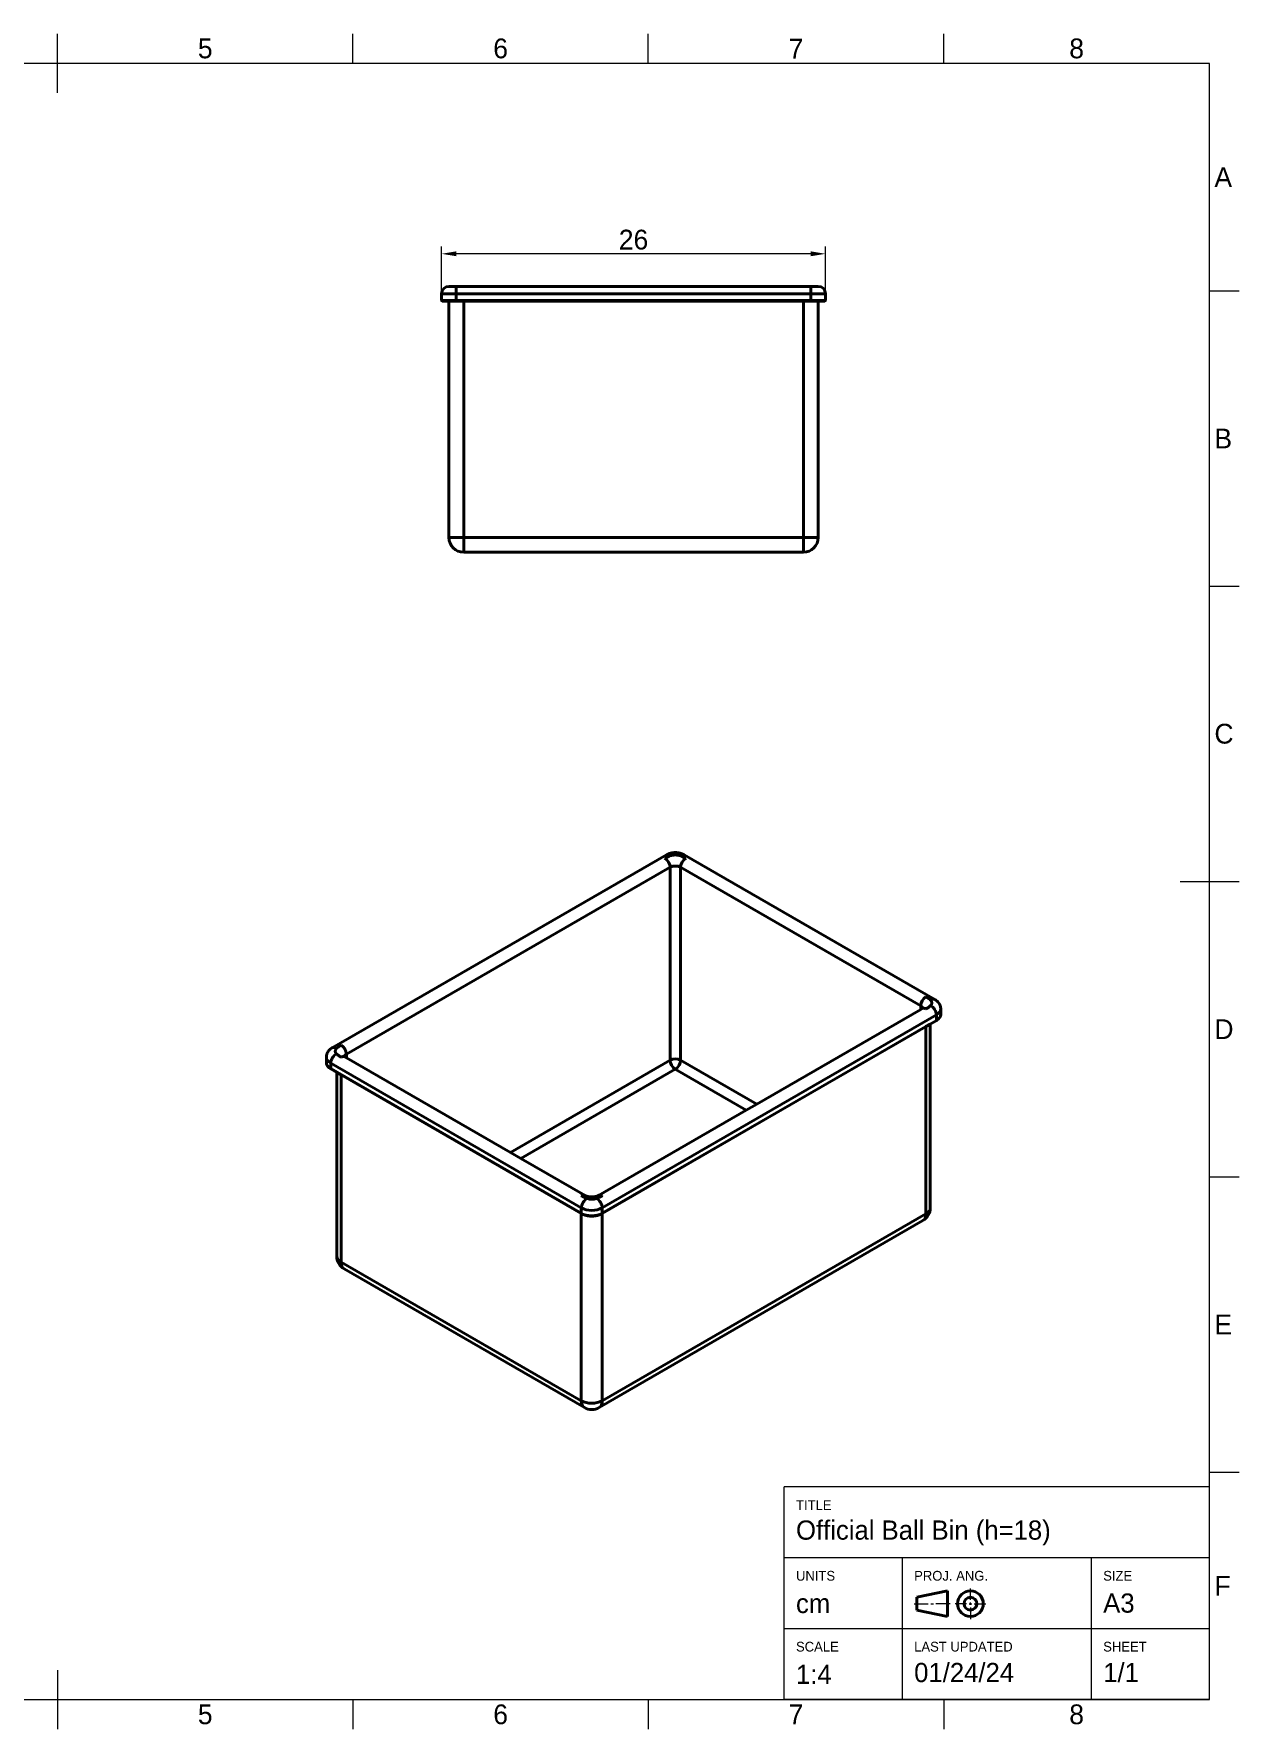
# Model space of a CAD drawing. Header units: centimetres. Extents: x 1.5 to 41.5, y 0.5 to 29.2.
# Drawn here: x 21.1 to 41.5, y 0.5 to 29.2 of the extents above; entities that cross this region are included whole.
import ezdxf

# ---------------------------------------------------------------- set-up
doc = ezdxf.new("R2010")
doc.units = ezdxf.units.CM
doc.header["$LTSCALE"] = 0.1
for name, color, linetype in [('Annotations', 7, 'Continuous'), ('Border', 7, 'Continuous'), ('Geometries', 7, 'Continuous')]:
    doc.layers.add(name, color=color, linetype=linetype)
doc.styles.add('Shapr0', font='txt', dxfattribs={"height": 0.33495})
doc.styles.add('Shapr10', font='txt', dxfattribs={"height": 0.33495})
doc.styles.add('Shapr11', font='txt', dxfattribs={"height": 0.33495})
doc.styles.add('Shapr12', font='txt', dxfattribs={"height": 0.33495})
doc.styles.add('Shapr13', font='txt', dxfattribs={"height": 0.33495})
doc.styles.add('Shapr14', font='txt', dxfattribs={"height": 0.33495})
doc.styles.add('Shapr15', font='txt', dxfattribs={"height": 0.33495})
doc.styles.add('Shapr2', font='txt', dxfattribs={"height": 0.33495})
doc.styles.add('Shapr20', font='txt', dxfattribs={"height": 0.33495})
doc.styles.add('Shapr4', font='txt', dxfattribs={"height": 0.33495})
doc.styles.add('Shapr5', font='txt', dxfattribs={"height": 0.33495})
doc.styles.add('Shapr6', font='txt', dxfattribs={"height": 0.33495})
doc.styles.add('Shapr7', font='txt', dxfattribs={"height": 0.33495})
doc.styles.add('Shapr8', font='txt', dxfattribs={"height": 0.33495})
doc.styles.add('Shapr9', font='txt', dxfattribs={"height": 0.33495})
doc.dimstyles.new('ISO-25', dxfattribs={"dimtxt": 0.25, "dimasz": 0.25, "dimexe": 0.125, "dimexo": 0.0625, "dimgap": 0.0625, "dimtad": 1, "dimtxsty": 'Standard', "dimcen": 0.25, "dimadec": 0, "dimazin": 0, "dimtfac": 1, "dimtmove": 0, "dimatfit": 3, "dimfxl": 0.1, "dimarcsym": 0})

# ---------------------------------------------------------------- blocks, each defined once
blk = doc.blocks.new('*D3')
at = {"layer": 'Annotations', "color": 0, "linetype": 'Continuous', "lineweight": 15}
for p, q in [((28, 24.863), (28, 25.602)), ((34.5, 24.863), (34.5, 25.602)), ((34.25, 25.477), (28.25, 25.477))]:
    blk.add_line(p, q, dxfattribs=at)
at = {"layer": 'Annotations', "color": 0}
for points in [[(28.25, 25.519), (28.25, 25.436), (28, 25.477)], [(34.25, 25.436), (34.25, 25.519), (34.5, 25.477)]]:
    blk.add_solid(points, dxfattribs=at)
at = {"layer": 'Defpoints', "color": 0}
for p in [(28, 25.477), (28, 24.8), (34.5, 24.8)]:
    blk.add_point(p, dxfattribs=at)
at = {"layer": 'Annotations', "color": 0, "lineweight": 15, "insert": (31.25, 25.715), "char_height": 0.335, "attachment_point": 5, "style": 'Shapr20'}
blk.add_mtext('\\A1;26', dxfattribs=at)
blk = doc.blocks.new('*U7')
at = {"layer": 'Border', "linetype": 'Continuous', "lineweight": 15}
for p, q in [((41, 4.6), (33.8, 4.6)), ((33.8, 1), (33.8, 4.6)), ((41, 1), (41, 4.6)), ((41, 3.4), (33.8, 3.4)), ((35.8, 1), (35.8, 3.4)), ((39, 1), (39, 3.4)), ((36.953, 2.688), (36.953, 2.883)), ((36, 2.623), (36.238, 2.623)), ((36.282, 2.623), (36.325, 2.623)), ((36.607, 2.623), (36.368, 2.623)), ((36.888, 2.623), (36.693, 2.623)), ((36.932, 2.623), (36.975, 2.623)), ((36.953, 2.602), (36.953, 2.645)), ((37.018, 2.623), (37.213, 2.623)), ((36.953, 2.558), (36.953, 2.363)), ((41, 2.2), (33.8, 2.2)), ((41, 1), (33.8, 1))]:
    blk.add_line(p, q, dxfattribs=at)
at = {"layer": 'Border', "linetype": 'Continuous', "lineweight": 40}
for p, q in [((36.043, 2.732), (36.563, 2.84)), ((36.043, 2.732), (36.043, 2.515)), ((36.563, 2.84), (36.563, 2.407)), ((36.043, 2.515), (36.563, 2.407))]:
    blk.add_line(p, q, dxfattribs=at)
for radius in [0.217, 0.108]:
    blk.add_circle((36.953, 2.623), radius, dxfattribs=at)

msp = doc.modelspace()

# ---------------------------------------------------------------- linework, layer by layer
at = {"layer": 'Border', "linetype": 'Continuous', "lineweight": 15}
for p, q in [((21.5, 28.2), (21.5, 29.2)), ((26.5, 28.7), (26.5, 29.2)), ((31.5, 28.7), (31.5, 29.2)), ((36.5, 28.7), (36.5, 29.2)), ((41, 28.7), (2, 28.7)), ((41, 1), (41, 28.7)), ((41, 24.85), (41.5, 24.85)), ((41, 19.85), (41.5, 19.85)), ((40.5, 14.85), (41.5, 14.85)), ((41, 9.85), (41.5, 9.85)), ((41, 4.85), (41.5, 4.85)), ((21.5, 1.5), (21.5, 0.5)), ((2, 1), (41, 1)), ((26.5, 1), (26.5, 0.5)), ((31.5, 1), (31.5, 0.5)), ((36.5, 1), (36.5, 0.5))]:
    msp.add_line(p, q, dxfattribs=at)
at = {"layer": 'Geometries', "linetype": 'Continuous', "lineweight": 40}
for p, q in [((28, 24.6875), (28, 24.8)), ((28.25, 24.8), (28, 24.8)), ((28, 24.6875), (28.25, 24.6875)), ((28.25, 24.925), (28.125, 24.925)), ((28.3731, 24.925), (28.25, 24.925)), ((28.25, 24.925), (28.25, 24.8)), ((34.25, 24.8), (28.25, 24.8)), ((28.25, 24.8), (28.25, 24.6875)), ((28.25, 24.6875), (28.25, 24.675)), ((28.25, 24.6875), (34.25, 24.6875)), ((28.375, 24.925), (28.3731, 24.925)), ((34.125, 24.925), (28.375, 24.925)), ((34.125, 24.925), (34.1269, 24.925)), ((34.25, 24.925), (34.1269, 24.925)), ((34.25, 24.925), (34.25, 24.8)), ((34.375, 24.925), (34.25, 24.925)), ((34.25, 24.6875), (34.25, 24.8)), ((34.5, 24.8), (34.25, 24.8)), ((34.25, 24.6875), (34.25, 24.675)), ((34.25, 24.6875), (34.5, 24.6875)), ((34.5, 24.8), (34.5, 24.6875)), ((28.125, 24.675), (28.0125, 24.675)), ((28.125, 20.675), (28.125, 24.675)), ((28.25, 24.675), (28.125, 24.675)), ((28.375, 24.675), (28.25, 24.675)), ((28.375, 24.675), (28.375, 20.675)), ((34.125, 24.675), (28.375, 24.675)), ((34.25, 24.675), (34.125, 24.675)), ((34.125, 20.675), (34.125, 24.675)), ((34.375, 24.675), (34.25, 24.675)), ((34.375, 24.675), (34.375, 20.675)), ((34.4875, 24.675), (34.375, 24.675)), ((28.125, 20.675), (28.375, 20.675)), ((28.375, 20.675), (34.125, 20.675)), ((28.375, 20.425), (28.375, 20.675)), ((34.125, 20.675), (34.375, 20.675)), ((34.125, 20.425), (34.125, 20.675)), ((34.125, 20.425), (28.375, 20.425)), ((31.8062, 15.3014), (26.1494, 12.0354)), ((36.3506, 12.8519), (32.108, 15.3014)), ((32.1339, 15.2442), (32.1334, 15.2445)), ((31.8687, 15.0911), (26.3886, 11.9272)), ((31.8687, 11.8251), (31.8687, 15.0911)), ((32.0455, 15.0911), (32.0455, 11.8251)), ((36.1114, 12.7437), (32.0455, 15.0911)), ((36.1114, 12.6839), (33.3347, 11.0808)), ((36.1114, 12.6839), (36.1114, 12.7437)), ((36.1372, 12.6988), (36.1114, 12.6839)), ((36.1524, 12.7103), (36.1524, 12.7103)), ((36.4497, 12.6927), (36.4497, 12.6929)), ((36.4497, 12.6008), (36.4497, 12.6927)), ((36.3765, 12.5906), (30.7197, 9.3246)), ((30.7197, 9.2328), (36.3765, 12.4987)), ((30.7197, 9.2285), (36.1997, 12.3924)), ((36.1997, 12.3924), (36.273, 12.4347)), ((36.1997, 9.2225), (36.1997, 12.3924)), ((36.273, 12.4347), (36.3739, 12.493)), ((36.273, 9.3246), (36.273, 12.4347)), ((36.3765, 12.4987), (36.3765, 12.5906)), ((36.4497, 12.6007), (36.4497, 12.6008)), ((26.0503, 11.8762), (26.0503, 11.7843)), ((30.3661, 9.3246), (26.1235, 11.7741)), ((26.1235, 11.7741), (26.1235, 11.6822)), ((26.3476, 11.8938), (26.3476, 11.8938)), ((26.3886, 11.8674), (26.3628, 11.8824)), ((26.3886, 11.9272), (26.3886, 11.8674)), ((29.1653, 10.2643), (26.3886, 11.8674)), ((29.1653, 10.2643), (31.8687, 11.8251)), ((32.0455, 11.8251), (33.3347, 11.0808)), ((26.1235, 11.6822), (30.3661, 9.2328)), ((26.1261, 11.6765), (26.227, 11.6182)), ((26.227, 11.6182), (26.227, 8.5081)), ((26.227, 11.6182), (26.3003, 11.576)), ((26.3003, 11.576), (30.3661, 9.2285)), ((26.3003, 11.576), (26.3003, 8.4061)), ((31.9571, 11.672), (29.3421, 10.1622)), ((33.1579, 10.9787), (31.9571, 11.672)), ((33.1579, 10.9787), (30.6572, 9.5349)), ((33.3347, 11.0808), (33.1579, 10.9787)), ((29.3421, 10.1622), (29.1653, 10.2643)), ((30.4286, 9.5349), (29.3421, 10.1622)), ((30.3661, 9.2328), (30.3661, 9.3246)), ((30.3661, 6.0586), (30.3661, 9.2285)), ((30.3661, 9.2285), (30.3687, 9.227)), ((30.7171, 9.227), (30.7197, 9.2285)), ((30.7197, 9.3246), (30.7197, 9.2328)), ((30.7197, 9.2285), (30.7197, 6.0586)), ((30.7197, 6.0586), (36.1997, 9.2225)), ((30.6679, 5.9442), (36.148, 9.1081)), ((26.3003, 8.4061), (30.3661, 6.0586)), ((26.352, 8.2916), (30.4179, 5.9442))]:
    msp.add_line(p, q, dxfattribs=at)
at = {"layer": 'Geometries', "linetype": 'Continuous', "lineweight": 40, "flags": 128}
for points in [[(32.108, 15.3014), (32.1068, 15.3021), (32.105, 15.3031), (32.1032, 15.3041), (32.1013, 15.3052), (32.0995, 15.3061), (32.0976, 15.3071), (32.0957, 15.3081), (32.0938, 15.309), (32.0919, 15.31), (32.09, 15.3109), (32.0881, 15.3118), (32.0861, 15.3127), (32.0842, 15.3135), (32.0822, 15.3144), (32.0803, 15.3152), (32.0783, 15.3161), (32.0763, 15.3169), (32.0743, 15.3177), (32.0723, 15.3185), (32.0703, 15.3193), (32.0683, 15.32), (32.0662, 15.3208), (32.0642, 15.3215), (32.0622, 15.3222), (32.0601, 15.3229), (32.0581, 15.3236), (32.056, 15.3243), (32.0539, 15.3249), (32.0519, 15.3256), (32.0498, 15.3262), (32.0477, 15.3268), (32.0456, 15.3274), (32.0435, 15.328), (32.0414, 15.3285), (32.0393, 15.3291), (32.0372, 15.3296), (32.0351, 15.3301), (32.033, 15.3306), (32.0309, 15.3311), (32.0287, 15.3316), (32.0266, 15.3321), (32.0245, 15.3325), (32.0223, 15.333), (32.0202, 15.3334), (32.018, 15.3338), (32.0159, 15.3342), (32.0137, 15.3345), (32.0116, 15.3349), (32.0094, 15.3353), (32.0073, 15.3356), (32.0051, 15.3359), (32.003, 15.3362), (32.0008, 15.3365), (31.9986, 15.3368), (31.9965, 15.337), (31.9943, 15.3373), (31.9921, 15.3375), (31.99, 15.3377), (31.9878, 15.3379), (31.9856, 15.3381), (31.9834, 15.3383), (31.9812, 15.3385), (31.9791, 15.3386), (31.9769, 15.3387), (31.9747, 15.3389), (31.9725, 15.339), (31.9703, 15.3391), (31.9682, 15.3391), (31.966, 15.3392), (31.9638, 15.3393), (31.9616, 15.3393), (31.9594, 15.3393), (31.9572, 15.3393), (31.9551, 15.3393), (31.9529, 15.3393), (31.9507, 15.3393), (31.9485, 15.3392), (31.9463, 15.3391), (31.9441, 15.3391), (31.942, 15.339), (31.9398, 15.3389), (31.9376, 15.3388), (31.9354, 15.3386), (31.9332, 15.3385), (31.931, 15.3383), (31.9289, 15.3381), (31.9267, 15.338), (31.9245, 15.3378), (31.9223, 15.3375), (31.9202, 15.3373), (31.918, 15.3371), (31.9158, 15.3368), (31.9137, 15.3365), (31.9115, 15.3362), (31.9093, 15.3359), (31.9072, 15.3356), (31.905, 15.3353), (31.9029, 15.3349), (31.9007, 15.3346), (31.8986, 15.3342), (31.8964, 15.3338), (31.8943, 15.3334), (31.8921, 15.333), (31.89, 15.3326), (31.8878, 15.3321), (31.8857, 15.3317), (31.8836, 15.3312), (31.8815, 15.3307), (31.8793, 15.3302), (31.8772, 15.3297), (31.8751, 15.3291), (31.873, 15.3286), (31.8709, 15.328), (31.8688, 15.3274), (31.8667, 15.3268), (31.8646, 15.3262), (31.8625, 15.3256), (31.8604, 15.325), (31.8584, 15.3243), (31.8563, 15.3236), (31.8542, 15.323), (31.8522, 15.3223), (31.8501, 15.3215), (31.8481, 15.3208), (31.8461, 15.3201), (31.844, 15.3193), (31.842, 15.3185), (31.84, 15.3177), (31.838, 15.3169), (31.836, 15.3161), (31.834, 15.3153), (31.832, 15.3144), (31.8301, 15.3135), (31.8281, 15.3127), (31.8262, 15.3118), (31.8242, 15.3109), (31.8223, 15.3099), (31.8204, 15.309), (31.8185, 15.308), (31.8166, 15.3071), (31.8147, 15.3061), (31.8128, 15.3051), (31.8109, 15.3041), (31.8091, 15.3031), (31.8072, 15.302), (31.8062, 15.3014)], [(31.8798, 15.2881), (31.8826, 15.2889), (31.8854, 15.2897), (31.8882, 15.2905), (31.8911, 15.2913), (31.894, 15.292), (31.8969, 15.2927), (31.8999, 15.2934), (31.9029, 15.294), (31.9059, 15.2946), (31.9089, 15.2951), (31.912, 15.2957), (31.9151, 15.2961), (31.9184, 15.2966), (31.9218, 15.2971), (31.9251, 15.2975), (31.9285, 15.2978), (31.9317, 15.2981), (31.9348, 15.2984), (31.9379, 15.2986), (31.9411, 15.2988), (31.9442, 15.2989), (31.9474, 15.2991), (31.9505, 15.2991), (31.9537, 15.2992), (31.9569, 15.2992), (31.96, 15.2992), (31.9632, 15.2992), (31.9663, 15.2991), (31.9698, 15.2989), (31.9732, 15.2988), (31.9766, 15.2986), (31.9799, 15.2983), (31.9831, 15.2981), (31.9863, 15.2978), (31.9894, 15.2974), (31.9926, 15.297), (31.9957, 15.2966), (31.9988, 15.2962), (32.0019, 15.2957), (32.0049, 15.2952), (32.0079, 15.2947), (32.011, 15.2941), (32.0141, 15.2934), (32.0172, 15.2927), (32.0203, 15.292), (32.0233, 15.2913), (32.0263, 15.2905), (32.0284, 15.2899), (32.0304, 15.2893), (32.0324, 15.2887), (32.0344, 15.2881)], [(36.1997, 12.8968), (36.2022, 12.8953), (36.2037, 12.8945), (36.2065, 12.8928), (36.2093, 12.8911), (36.2125, 12.8892), (36.2156, 12.8872), (36.218, 12.8857), (36.2203, 12.8842), (36.2233, 12.8822), (36.2264, 12.8801), (36.2294, 12.8781), (36.2324, 12.876), (36.2353, 12.8739), (36.2382, 12.8718), (36.2417, 12.8692), (36.2452, 12.8666), (36.2486, 12.8639), (36.2519, 12.8612), (36.2553, 12.8585), (36.2585, 12.8558), (36.2617, 12.853), (36.2649, 12.8502), (36.268, 12.8474), (36.2711, 12.8445), (36.2741, 12.8415), (36.2771, 12.8386)], [(36.2771, 12.8386), (36.2787, 12.8369), (36.2803, 12.8352), (36.2818, 12.8334), (36.2833, 12.8317), (36.2847, 12.8299), (36.286, 12.8282), (36.2873, 12.8264), (36.2885, 12.8246), (36.2896, 12.8228), (36.2907, 12.8209), (36.2918, 12.8191), (36.2927, 12.8172), (36.2937, 12.8152), (36.2945, 12.8132), (36.2953, 12.8112), (36.296, 12.8092), (36.2966, 12.8074), (36.2971, 12.8055), (36.2976, 12.8037), (36.298, 12.8018), (36.2983, 12.8), (36.2985, 12.7982), (36.2987, 12.7963), (36.2988, 12.7945), (36.2989, 12.7927), (36.2988, 12.7908), (36.2987, 12.789), (36.2986, 12.7872), (36.2983, 12.7852), (36.298, 12.7833), (36.2976, 12.7814), (36.2971, 12.7795), (36.2965, 12.7777), (36.2959, 12.7759), (36.2952, 12.7741), (36.2945, 12.7724), (36.2937, 12.7706), (36.2928, 12.7689), (36.2919, 12.7672), (36.2909, 12.7655), (36.2898, 12.7638), (36.2886, 12.7622), (36.2874, 12.7604), (36.286, 12.7587), (36.2846, 12.757), (36.2832, 12.7554), (36.2816, 12.7537), (36.2806, 12.7526), (36.2794, 12.7515), (36.2783, 12.7504), (36.2771, 12.7493)], [(36.4497, 12.6929), (36.4497, 12.6933), (36.4497, 12.695), (36.4497, 12.6968), (36.4496, 12.6986), (36.4496, 12.7003), (36.4495, 12.7021), (36.4494, 12.7039), (36.4492, 12.7056), (36.4491, 12.7074), (36.4489, 12.7091), (36.4487, 12.7109), (36.4485, 12.7127), (36.4483, 12.7144), (36.4481, 12.7162), (36.4478, 12.7179), (36.4475, 12.7197), (36.4473, 12.7214), (36.4469, 12.7232), (36.4466, 12.7249), (36.4463, 12.7266), (36.4459, 12.7284), (36.4455, 12.7301), (36.4451, 12.7318), (36.4447, 12.7336), (36.4442, 12.7353), (36.4438, 12.737), (36.4433, 12.7387), (36.4428, 12.7404), (36.4423, 12.7421), (36.4417, 12.7438), (36.4412, 12.7455), (36.4406, 12.7472), (36.44, 12.7489), (36.4394, 12.7506), (36.4388, 12.7523), (36.4381, 12.7539), (36.4375, 12.7556), (36.4368, 12.7573), (36.4361, 12.7589), (36.4354, 12.7606), (36.4347, 12.7622), (36.4339, 12.7639), (36.4332, 12.7655), (36.4324, 12.7671), (36.4316, 12.7687), (36.4307, 12.7704), (36.4299, 12.772), (36.429, 12.7736), (36.4282, 12.7752), (36.4273, 12.7768), (36.4264, 12.7783), (36.4255, 12.7799), (36.4245, 12.7815), (36.4236, 12.783), (36.4226, 12.7846), (36.4216, 12.7861), (36.4206, 12.7877), (36.4195, 12.7892), (36.4185, 12.7907), (36.4174, 12.7923), (36.4163, 12.7938), (36.4152, 12.7953), (36.4141, 12.7968), (36.413, 12.7983), (36.4118, 12.7997), (36.4107, 12.8012), (36.4095, 12.8027), (36.4083, 12.8041), (36.4071, 12.8056), (36.4058, 12.807), (36.4046, 12.8084), (36.4033, 12.8098), (36.402, 12.8112), (36.4007, 12.8126), (36.3994, 12.814), (36.3981, 12.8154), (36.3967, 12.8168), (36.3954, 12.8182), (36.394, 12.8195), (36.3926, 12.8208), (36.3912, 12.8222), (36.3897, 12.8235), (36.3883, 12.8248), (36.3868, 12.8261), (36.3853, 12.8274), (36.3838, 12.8287), (36.3823, 12.83), (36.3808, 12.8312), (36.3792, 12.8325), (36.3776, 12.8337), (36.3761, 12.835), (36.3745, 12.8362), (36.3728, 12.8374), (36.3712, 12.8386), (36.3696, 12.8398), (36.3679, 12.8409), (36.3662, 12.8421), (36.3646, 12.8433), (36.3629, 12.8444), (36.3611, 12.8455), (36.3594, 12.8466), (36.3577, 12.8477), (36.3559, 12.8488), (36.3541, 12.8499), (36.3523, 12.851), (36.3506, 12.8519)], [(36.3739, 12.493), (36.3748, 12.4935), (36.3763, 12.4944), (36.3779, 12.4953), (36.3794, 12.4963), (36.3809, 12.4972), (36.3824, 12.4982), (36.3839, 12.4991), (36.3854, 12.5001), (36.3868, 12.501), (36.3883, 12.502), (36.3897, 12.503), (36.3911, 12.504), (36.3925, 12.505), (36.3939, 12.506), (36.3953, 12.507), (36.3966, 12.5081), (36.398, 12.5091), (36.3993, 12.5101), (36.4006, 12.5112), (36.4019, 12.5122), (36.4032, 12.5133), (36.4045, 12.5144), (36.4057, 12.5155), (36.407, 12.5165), (36.4082, 12.5176), (36.4094, 12.5187), (36.4106, 12.5198), (36.4118, 12.5209), (36.4129, 12.5221), (36.4141, 12.5232), (36.4152, 12.5243), (36.4163, 12.5255), (36.4174, 12.5266), (36.4185, 12.5278), (36.4195, 12.5289), (36.4205, 12.5301), (36.4216, 12.5312), (36.4226, 12.5324), (36.4236, 12.5336), (36.4245, 12.5348), (36.4255, 12.536), (36.4264, 12.5372), (36.4273, 12.5384), (36.4282, 12.5396), (36.4291, 12.5408), (36.43, 12.542), (36.4308, 12.5432), (36.4317, 12.5444), (36.4325, 12.5456), (36.4333, 12.5469), (36.434, 12.5481), (36.4348, 12.5494), (36.4355, 12.5506), (36.4363, 12.5518), (36.437, 12.5531), (36.4376, 12.5543), (36.4383, 12.5556), (36.439, 12.5569), (36.4396, 12.5581), (36.4402, 12.5594), (36.4408, 12.5607), (36.4413, 12.5619), (36.4419, 12.5632), (36.4424, 12.5645), (36.443, 12.5658), (36.4434, 12.5671), (36.4439, 12.5683), (36.4444, 12.5696), (36.4448, 12.5709), (36.4452, 12.5722), (36.4456, 12.5735), (36.446, 12.5748), (36.4464, 12.5761), (36.4467, 12.5774), (36.4471, 12.5787), (36.4474, 12.58), (36.4477, 12.5813), (36.4479, 12.5826), (36.4482, 12.5839), (36.4484, 12.5852), (36.4486, 12.5865), (36.4488, 12.5878), (36.449, 12.5891), (36.4492, 12.5905), (36.4493, 12.5918), (36.4494, 12.5931), (36.4495, 12.5944), (36.4496, 12.5957), (36.4497, 12.597), (36.4497, 12.5983), (36.4497, 12.5996), (36.4497, 12.6005)], [(26.3003, 12.0803), (26.2978, 12.0788), (26.2963, 12.078), (26.2935, 12.0763), (26.2907, 12.0746), (26.2875, 12.0727), (26.2844, 12.0707), (26.282, 12.0692), (26.2797, 12.0677), (26.2767, 12.0657), (26.2736, 12.0636), (26.2706, 12.0616), (26.2676, 12.0595), (26.2647, 12.0574), (26.2618, 12.0553), (26.2583, 12.0527), (26.2548, 12.0501), (26.2514, 12.0474), (26.2481, 12.0448), (26.2447, 12.042), (26.2415, 12.0393), (26.2383, 12.0365), (26.2351, 12.0337), (26.232, 12.0309), (26.2289, 12.028), (26.2259, 12.025), (26.2229, 12.0221)], [(26.1494, 12.0354), (26.1482, 12.0348), (26.1464, 12.0337), (26.1446, 12.0326), (26.1428, 12.0315), (26.141, 12.0304), (26.1393, 12.0293), (26.1375, 12.0282), (26.1358, 12.027), (26.1341, 12.0258), (26.1324, 12.0247), (26.1307, 12.0235), (26.1291, 12.0223), (26.1274, 12.0211), (26.1258, 12.0199), (26.1241, 12.0186), (26.1225, 12.0174), (26.121, 12.0161), (26.1194, 12.0149), (26.1178, 12.0136), (26.1163, 12.0123), (26.1148, 12.011), (26.1133, 12.0097), (26.1118, 12.0084), (26.1103, 12.007), (26.1088, 12.0057), (26.1074, 12.0043), (26.106, 12.003), (26.1046, 12.0016), (26.1032, 12.0002), (26.1018, 11.9988), (26.1005, 11.9974), (26.0991, 11.996), (26.0978, 11.9946), (26.0965, 11.9932), (26.0952, 11.9917), (26.094, 11.9903), (26.0927, 11.9888), (26.0915, 11.9874), (26.0903, 11.9859), (26.0891, 11.9844), (26.0879, 11.9829), (26.0867, 11.9814), (26.0856, 11.9799), (26.0845, 11.9784), (26.0834, 11.9769), (26.0823, 11.9753), (26.0812, 11.9738), (26.0801, 11.9723), (26.0791, 11.9707), (26.0781, 11.9691), (26.0771, 11.9676), (26.0761, 11.966), (26.0751, 11.9644), (26.0742, 11.9628), (26.0733, 11.9612), (26.0724, 11.9596), (26.0715, 11.958), (26.0706, 11.9564), (26.0697, 11.9548), (26.0689, 11.9531), (26.0681, 11.9515), (26.0673, 11.9499), (26.0665, 11.9482), (26.0657, 11.9466), (26.065, 11.9449), (26.0642, 11.9433), (26.0635, 11.9416), (26.0628, 11.9399), (26.0622, 11.9382), (26.0615, 11.9366), (26.0609, 11.9349), (26.0603, 11.9332), (26.0597, 11.9315), (26.0591, 11.9298), (26.0585, 11.9281), (26.058, 11.9264), (26.0574, 11.9246), (26.0569, 11.9229), (26.0564, 11.9212), (26.056, 11.9195), (26.0555, 11.9177), (26.0551, 11.916), (26.0547, 11.9143), (26.0543, 11.9125), (26.0539, 11.9108), (26.0535, 11.909), (26.0532, 11.9073), (26.0529, 11.9055), (26.0526, 11.9038), (26.0523, 11.902), (26.052, 11.9003), (26.0518, 11.8985), (26.0515, 11.8968), (26.0513, 11.895), (26.0511, 11.8932), (26.051, 11.8915), (26.0508, 11.8897), (26.0507, 11.8879), (26.0506, 11.8862), (26.0505, 11.8844), (26.0504, 11.8826), (26.0503, 11.8809), (26.0503, 11.8791), (26.0503, 11.8773), (26.0503, 11.8762)], [(26.0503, 11.7843), (26.0503, 11.7842), (26.0503, 11.7828), (26.0503, 11.7815), (26.0503, 11.7802), (26.0504, 11.7789), (26.0505, 11.7776), (26.0506, 11.7763), (26.0507, 11.775), (26.0509, 11.7737), (26.051, 11.7724), (26.0512, 11.7711), (26.0514, 11.7698), (26.0516, 11.7684), (26.0519, 11.7671), (26.0521, 11.7658), (26.0524, 11.7645), (26.0527, 11.7632), (26.053, 11.7619), (26.0533, 11.7606), (26.0537, 11.7593), (26.054, 11.758), (26.0544, 11.7568), (26.0548, 11.7555), (26.0553, 11.7542), (26.0557, 11.7529), (26.0562, 11.7516), (26.0566, 11.7503), (26.0571, 11.749), (26.0577, 11.7478), (26.0582, 11.7465), (26.0588, 11.7452), (26.0593, 11.7439), (26.0599, 11.7427), (26.0605, 11.7414), (26.0612, 11.7402), (26.0618, 11.7389), (26.0625, 11.7376), (26.0632, 11.7364), (26.0639, 11.7351), (26.0646, 11.7339), (26.0653, 11.7327), (26.0661, 11.7314), (26.0668, 11.7302), (26.0676, 11.729), (26.0685, 11.7277), (26.0693, 11.7265), (26.0701, 11.7253), (26.071, 11.7241), (26.0719, 11.7229), (26.0728, 11.7217), (26.0737, 11.7205), (26.0746, 11.7193), (26.0756, 11.7181), (26.0766, 11.7169), (26.0775, 11.7158), (26.0786, 11.7146), (26.0796, 11.7134), (26.0806, 11.7123), (26.0817, 11.7111), (26.0827, 11.71), (26.0838, 11.7088), (26.0849, 11.7077), (26.0861, 11.7066), (26.0872, 11.7054), (26.0884, 11.7043), (26.0895, 11.7032), (26.0907, 11.7021), (26.0919, 11.701), (26.0932, 11.6999), (26.0944, 11.6989), (26.0956, 11.6978), (26.0969, 11.6967), (26.0982, 11.6956), (26.0995, 11.6946), (26.1008, 11.6935), (26.1021, 11.6925), (26.1035, 11.6915), (26.1048, 11.6904), (26.1062, 11.6894), (26.1076, 11.6884), (26.109, 11.6874), (26.1104, 11.6864), (26.1119, 11.6854), (26.1133, 11.6845), (26.1148, 11.6835), (26.1162, 11.6825), (26.1177, 11.6816), (26.1192, 11.6806), (26.1207, 11.6797), (26.1223, 11.6788), (26.1238, 11.6778), (26.1254, 11.6769), (26.1261, 11.6765)], [(26.2229, 11.9328), (26.2213, 11.9343), (26.2197, 11.9358), (26.2182, 11.9374), (26.2167, 11.939), (26.2153, 11.9406), (26.214, 11.9422), (26.2127, 11.9438), (26.2115, 11.9455), (26.2104, 11.9471), (26.2093, 11.9488), (26.2082, 11.9505), (26.2073, 11.9522), (26.2063, 11.9541), (26.2055, 11.9559), (26.2047, 11.9578), (26.204, 11.9597), (26.2034, 11.9615), (26.2029, 11.9633), (26.2024, 11.965), (26.202, 11.9668), (26.2017, 11.9686), (26.2015, 11.9704), (26.2013, 11.9722), (26.2012, 11.974), (26.2011, 11.9759), (26.2012, 11.9777), (26.2013, 11.9795), (26.2014, 11.9814), (26.2017, 11.9834), (26.202, 11.9853), (26.2024, 11.9873), (26.2029, 11.9893), (26.2035, 11.9912), (26.2041, 11.9931), (26.2048, 11.995), (26.2055, 11.9968), (26.2063, 11.9987), (26.2072, 12.0005), (26.2081, 12.0024), (26.2091, 12.0042), (26.2102, 12.006), (26.2114, 12.0079), (26.2126, 12.0097), (26.214, 12.0116), (26.2154, 12.0135), (26.2168, 12.0153), (26.2184, 12.0171), (26.2194, 12.0184), (26.2206, 12.0196), (26.2217, 12.0209), (26.2229, 12.0221)], [(30.3661, 9.5287), (30.3686, 9.5273), (30.3701, 9.5265), (30.373, 9.5248), (30.3759, 9.5232), (30.3793, 9.5214), (30.3827, 9.5196), (30.3853, 9.5182), (30.3879, 9.5169), (30.3914, 9.5151), (30.3949, 9.5133), (30.3985, 9.5116), (30.402, 9.5099), (30.4057, 9.5082), (30.4093, 9.5065), (30.4138, 9.5045), (30.4183, 9.5024), (30.4228, 9.5004), (30.4274, 9.4985), (30.4321, 9.4965), (30.4367, 9.4946), (30.4414, 9.4927), (30.4461, 9.4908), (30.4509, 9.4889), (30.4558, 9.487), (30.4607, 9.4851), (30.4656, 9.4833)], [(30.6572, 9.5349), (30.6568, 9.5347), (30.6561, 9.5343), (30.6554, 9.5339), (30.6546, 9.5335), (30.6538, 9.5331), (30.6531, 9.5327), (30.6523, 9.5323), (30.6515, 9.5318), (30.6506, 9.5314), (30.6498, 9.531), (30.6489, 9.5306), (30.6481, 9.5302), (30.6472, 9.5297), (30.6463, 9.5293), (30.6453, 9.5289), (30.6444, 9.5285), (30.6434, 9.5281), (30.6425, 9.5276), (30.6415, 9.5272), (30.6405, 9.5268), (30.6395, 9.5264), (30.6384, 9.526), (30.6374, 9.5256), (30.6363, 9.5252), (30.6352, 9.5247), (30.6341, 9.5243), (30.633, 9.5239), (30.6319, 9.5235), (30.6308, 9.5231), (30.6296, 9.5227), (30.6285, 9.5223), (30.6273, 9.522), (30.6261, 9.5216), (30.6249, 9.5212), (30.6237, 9.5208), (30.6224, 9.5204), (30.6212, 9.5201), (30.6199, 9.5197), (30.6186, 9.5193), (30.6174, 9.519), (30.6161, 9.5186), (30.6148, 9.5183), (30.6134, 9.5179), (30.6121, 9.5176), (30.6108, 9.5173), (30.6094, 9.5169), (30.608, 9.5166), (30.6067, 9.5163), (30.6053, 9.516), (30.6039, 9.5157), (30.6025, 9.5154), (30.601, 9.5151), (30.5996, 9.5148), (30.5982, 9.5145), (30.5967, 9.5142), (30.5953, 9.514), (30.5938, 9.5137), (30.5923, 9.5135), (30.5909, 9.5132), (30.5894, 9.513), (30.5879, 9.5127), (30.5864, 9.5125), (30.5848, 9.5123), (30.5833, 9.5121), (30.5818, 9.5119), (30.5803, 9.5117), (30.5787, 9.5115), (30.5772, 9.5113), (30.5756, 9.5112), (30.5741, 9.511), (30.5725, 9.5108), (30.5709, 9.5107), (30.5694, 9.5105), (30.5678, 9.5104), (30.5662, 9.5103), (30.5646, 9.5102), (30.563, 9.5101), (30.5615, 9.51), (30.5599, 9.5099), (30.5583, 9.5098), (30.5567, 9.5097), (30.5551, 9.5096), (30.5535, 9.5096), (30.5518, 9.5095), (30.5502, 9.5095), (30.5486, 9.5094), (30.547, 9.5094), (30.5454, 9.5094), (30.5438, 9.5094), (30.5422, 9.5094), (30.5406, 9.5094), (30.539, 9.5094), (30.5374, 9.5094), (30.5357, 9.5095), (30.5341, 9.5095), (30.5325, 9.5096), (30.5309, 9.5096), (30.5293, 9.5097), (30.5277, 9.5098), (30.5261, 9.5099), (30.5245, 9.5099), (30.5229, 9.51), (30.5213, 9.5102), (30.5198, 9.5103), (30.5182, 9.5104), (30.5166, 9.5105), (30.515, 9.5107), (30.5135, 9.5108), (30.5119, 9.511), (30.5103, 9.5111), (30.5088, 9.5113), (30.5072, 9.5115), (30.5057, 9.5117), (30.5042, 9.5119), (30.5026, 9.5121), (30.5011, 9.5123), (30.4996, 9.5125), (30.4981, 9.5127), (30.4966, 9.513), (30.4951, 9.5132), (30.4936, 9.5134), (30.4921, 9.5137), (30.4907, 9.514), (30.4892, 9.5142), (30.4877, 9.5145), (30.4863, 9.5148), (30.4849, 9.5151), (30.4835, 9.5154), (30.482, 9.5157), (30.4806, 9.516), (30.4793, 9.5163), (30.4779, 9.5166), (30.4765, 9.5169), (30.4751, 9.5172), (30.4738, 9.5176), (30.4725, 9.5179), (30.4711, 9.5182), (30.4698, 9.5186), (30.4685, 9.519), (30.4672, 9.5193), (30.466, 9.5197), (30.4647, 9.52), (30.4634, 9.5204), (30.4622, 9.5208), (30.461, 9.5212), (30.4598, 9.5216), (30.4586, 9.5219), (30.4574, 9.5223), (30.4562, 9.5227), (30.4551, 9.5231), (30.4539, 9.5235), (30.4528, 9.5239), (30.4517, 9.5243), (30.4506, 9.5247), (30.4495, 9.5251), (30.4484, 9.5256), (30.4474, 9.526), (30.4464, 9.5264), (30.4453, 9.5268), (30.4443, 9.5272), (30.4433, 9.5276), (30.4424, 9.5281), (30.4414, 9.5285), (30.4405, 9.5289), (30.4395, 9.5293), (30.4386, 9.5297), (30.4377, 9.5302), (30.4368, 9.5306), (30.436, 9.531), (30.4351, 9.5314), (30.4343, 9.5318), (30.4335, 9.5323), (30.4327, 9.5327), (30.4319, 9.5331), (30.4312, 9.5335), (30.4304, 9.5339), (30.4297, 9.5343), (30.429, 9.5347), (30.4286, 9.5349)], [(30.7197, 9.5287), (30.7172, 9.5273), (30.7157, 9.5265), (30.7128, 9.5248), (30.7099, 9.5232), (30.7065, 9.5214), (30.7031, 9.5196), (30.7005, 9.5182), (30.6979, 9.5169), (30.6944, 9.5151), (30.6909, 9.5133), (30.6873, 9.5116), (30.6837, 9.5099), (30.6801, 9.5082), (30.6765, 9.5065), (30.672, 9.5045), (30.6675, 9.5024), (30.663, 9.5004), (30.6584, 9.4985), (30.6537, 9.4965), (30.6491, 9.4946), (30.6444, 9.4927), (30.6396, 9.4908), (30.6348, 9.4889), (30.63, 9.487), (30.6251, 9.4851), (30.6202, 9.4833)], [(30.3687, 9.227), (30.3695, 9.2266), (30.3711, 9.2257), (30.3727, 9.2248), (30.3743, 9.2239), (30.3759, 9.223), (30.3776, 9.2222), (30.3792, 9.2213), (30.3809, 9.2205), (30.3825, 9.2196), (30.3842, 9.2188), (30.3859, 9.218), (30.3876, 9.2172), (30.3893, 9.2164), (30.391, 9.2156), (30.3928, 9.2148), (30.3945, 9.214), (30.3963, 9.2133), (30.3981, 9.2125), (30.3998, 9.2118), (30.4016, 9.211), (30.4034, 9.2103), (30.4052, 9.2096), (30.4071, 9.2089), (30.4089, 9.2082), (30.4107, 9.2075), (30.4126, 9.2068), (30.4145, 9.2062), (30.4163, 9.2055), (30.4182, 9.2049), (30.4201, 9.2042), (30.422, 9.2036), (30.4239, 9.203), (30.4258, 9.2024), (30.4277, 9.2018), (30.4297, 9.2012), (30.4316, 9.2006), (30.4336, 9.2001), (30.4355, 9.1995), (30.4375, 9.199), (30.4394, 9.1984), (30.4414, 9.1979), (30.4434, 9.1974), (30.4454, 9.1969), (30.4474, 9.1964), (30.4494, 9.1959), (30.4514, 9.1954), (30.4535, 9.195), (30.4555, 9.1945), (30.4575, 9.1941), (30.4596, 9.1936), (30.4616, 9.1932), (30.4637, 9.1928), (30.4657, 9.1924), (30.4678, 9.192), (30.4699, 9.1916), (30.4719, 9.1913), (30.474, 9.1909), (30.4761, 9.1906), (30.4782, 9.1902), (30.4803, 9.1899), (30.4824, 9.1896), (30.4845, 9.1893), (30.4866, 9.189), (30.4887, 9.1887), (30.4908, 9.1884), (30.4929, 9.1882), (30.4951, 9.1879), (30.4972, 9.1877), (30.4993, 9.1875), (30.5015, 9.1872), (30.5036, 9.187), (30.5057, 9.1868), (30.5079, 9.1866), (30.51, 9.1865), (30.5122, 9.1863), (30.5143, 9.1862), (30.5165, 9.186), (30.5186, 9.1859), (30.5208, 9.1858), (30.5229, 9.1857), (30.5251, 9.1856), (30.5273, 9.1855), (30.5294, 9.1854), (30.5316, 9.1853), (30.5337, 9.1853), (30.5359, 9.1853), (30.5381, 9.1852), (30.5402, 9.1852), (30.5424, 9.1852), (30.5446, 9.1852), (30.5467, 9.1852), (30.5489, 9.1852), (30.5511, 9.1853), (30.5532, 9.1853), (30.5554, 9.1854), (30.5575, 9.1854), (30.5597, 9.1855), (30.5619, 9.1856), (30.564, 9.1857), (30.5662, 9.1858), (30.5683, 9.186), (30.5705, 9.1861), (30.5726, 9.1862), (30.5748, 9.1864), (30.5769, 9.1866), (30.5791, 9.1867), (30.5812, 9.1869), (30.5834, 9.1871), (30.5855, 9.1874), (30.5876, 9.1876), (30.5897, 9.1878), (30.5919, 9.1881), (30.594, 9.1883), (30.5961, 9.1886), (30.5982, 9.1889), (30.6003, 9.1891), (30.6024, 9.1894), (30.6045, 9.1897), (30.6066, 9.1901), (30.6087, 9.1904), (30.6108, 9.1907), (30.6129, 9.1911), (30.615, 9.1915), (30.6171, 9.1918), (30.6191, 9.1922), (30.6212, 9.1926), (30.6232, 9.193), (30.6253, 9.1934), (30.6273, 9.1939), (30.6294, 9.1943), (30.6314, 9.1948), (30.6334, 9.1952), (30.6354, 9.1957), (30.6375, 9.1962), (30.6395, 9.1966), (30.6415, 9.1971), (30.6434, 9.1977), (30.6454, 9.1982), (30.6474, 9.1987), (30.6494, 9.1993), (30.6513, 9.1998), (30.6533, 9.2004), (30.6552, 9.2009), (30.6572, 9.2015), (30.6591, 9.2021), (30.661, 9.2027), (30.6629, 9.2033), (30.6648, 9.204), (30.6667, 9.2046), (30.6686, 9.2052), (30.6705, 9.2059), (30.6723, 9.2065), (30.6742, 9.2072), (30.676, 9.2079), (30.6779, 9.2086), (30.6797, 9.2093), (30.6815, 9.21), (30.6833, 9.2107), (30.6851, 9.2114), (30.6869, 9.2122), (30.6887, 9.2129), (30.6904, 9.2137), (30.6922, 9.2145), (30.6939, 9.2152), (30.6957, 9.216), (30.6974, 9.2168), (30.6991, 9.2176), (30.7008, 9.2184), (30.7025, 9.2192), (30.7042, 9.2201), (30.7058, 9.2209), (30.7075, 9.2218), (30.7091, 9.2226), (30.7107, 9.2235), (30.7123, 9.2244), (30.7139, 9.2252), (30.7155, 9.2261), (30.7171, 9.227)]]:
    msp.add_lwpolyline(points, dxfattribs=at)
at = {"layer": 'Geometries', "linetype": 'Continuous', "lineweight": 40}
for centre, radius, start, end in [((28.125, 24.8), 0.125, 90, 180), ((28.0125, 24.6875), 0.0125, 180, 270), ((34.375, 24.8), 0.125, 0, 90), ((34.4875, 24.6875), 0.0125, 270, 0), ((28.375, 20.675), 0.25, 180, 270), ((34.125, 20.675), 0.25, 270, 0), ((32.0353, 14.8008), 0.5115, 107.69947, 119.89547), ((31.8789, 14.8008), 0.5115, 60.16406, 72.30037), ((36.0932, 12.7759), 0.0888, 299.75272, 306.67212), ((36.1242, 12.7353), 0.0377, 305.79649, 318.47977), ((35.9823, 13.0708), 0.4362, 299.8953, 312.50975), ((26.5177, 12.2543), 0.4362, 227.49025, 240.1047), ((26.3759, 11.9188), 0.0377, 221.54161, 234.20166), ((26.4066, 11.9592), 0.0885, 233.31556, 240.25983), ((30.5429, 9.6903), 0.221, 249.51312, 290.48688), ((36.023, 9.3246), 0.25, 300, 0), ((26.477, 8.5081), 0.25, 180, 240), ((30.5429, 6.1607), 0.25, 240, 300)]:
    msp.add_arc(centre, radius, start, end, dxfattribs=at)
for centre, major_axis, start_param, end_param in [((31.7803, 15.1421), (0.0625, -0.1083), 0.7853982, 2.3561945), ((31.8687, 15.1932), (-0.0625, 0.1083), 5.3724593, 6.2831853), ((32.0455, 15.1932), (0.0625, 0.1083), 6.2831853, 7.1939113), ((32.1339, 15.1421), (0.0625, 0.1083), 0.7853982, 2.3561945), ((31.9571, 15.0401), (-0.125, 0), 3.9269908, 5.4977871), ((36.1997, 12.7947), (0.0625, 0.1083), 0.7853982, 2.3561945), ((36.023, 12.6927), (-0.125, 0), 3.3094905, 3.9269908), ((36.1997, 12.5906), (0.0625, -0.1083), 2.3561945, 3.1415927), ((36.2881, 12.7437), (0.0625, 0.1083), 6.2831852, 7.1939113), ((36.2881, 12.6416), (-0.0625, 0.1083), 3.9269908, 5.623115), ((36.1997, 12.6927), (0.25, 0), 5.4977871, 6.2831853), ((36.3677, 12.5038), (-0.0063, 0.0108), 3.1415927, 3.9269908), ((36.1997, 12.6008), (-0.25, 0), 2.3561945, 3.1415927), ((26.3003, 11.9782), (0.0625, -0.1083), 0.7853982, 2.3561945), ((26.3003, 11.8762), (0.25, 0), 3.1415926, 3.9269908), ((26.3003, 11.7843), (-0.25, 0), 0, 0.7853982), ((26.2119, 11.8251), (0.0625, 0.1083), 0.6600703, 2.3561945), ((26.2119, 11.9272), (-0.0625, 0.1083), 5.3724593, 6.2831854), ((26.3003, 11.7741), (0.0625, 0.1083), 6.2831853, 7.0685835), ((26.477, 11.8762), (-0.125, 0), 5.4977871, 6.1152906), ((31.9571, 11.7741), (0.125, 0), 0.7853982, 2.3561945), ((31.9571, 11.7741), (0.0625, -0.1083), 3.9269908, 5.4977871), ((31.9571, 11.7741), (-0.0625, -0.1083), 0.7853982, 2.3561945), ((26.1323, 11.6873), (0.0063, 0.0108), 2.3561945, 3.1415927), ((30.3661, 9.4267), (0.0625, 0.1083), 0.0000277, 0.7853982), ((30.4545, 9.3756), (0.0625, 0.1083), 0.6600703, 2.3561945), ((30.6313, 9.3756), (-0.0625, 0.1083), 3.9269908, 5.623115), ((30.7197, 9.4267), (0.0625, -0.1083), 2.3561945, 3.1415649), ((30.5429, 9.4267), (0.25, 0), 3.9269908, 5.4977871), ((30.375, 9.2379), (0.0063, 0.0108), 2.3561945, 3.1415954), ((30.5429, 9.3348), (-0.25, 0), 0.7853982, 2.3561945), ((30.7108, 9.2379), (-0.0063, 0.0108), 3.1415899, 3.9269908), ((36.023, 9.3246), (0.125, -0.2165), 6.2831853, 7.0685835), ((36.023, 9.3246), (-0.25, 0), 2.3561945, 3.1415927), ((26.477, 8.5081), (-0.25, 0), 6.2831853, 7.0685835), ((26.477, 8.5081), (-0.125, -0.2165), 5.4977871, 6.2831853), ((30.5429, 6.1607), (-0.125, -0.2165), 5.4977871, 6.2831853), ((30.5429, 6.1607), (-0.25, 0), 0.7853982, 2.3561945), ((30.5429, 6.1607), (0.125, -0.2165), 6.2831853, 7.0685835)]:
    msp.add_ellipse(centre, major_axis=major_axis, ratio=0.5773503, start_param=start_param, end_param=end_param, dxfattribs=at)

# ---------------------------------------------------------------- block references
msp.add_blockref('*U7', (0, 0))

# ---------------------------------------------------------------- texts
at = {"layer": 'Border', "linetype": 'Continuous', "lineweight": 15, "char_height": 0.335, "width": 0.33495, "style": 'Shapr0'}
for s, insert, attachment_point in [('5', (24, 28.7825), 8), ('6', (29, 28.7825), 8), ('7', (34, 28.7825), 8), ('8', (38.75, 28.7825), 8), ('A', (41.0825, 26.775), 4), ('B', (41.0825, 22.35), 4), ('C', (41.0825, 17.35), 4), ('D', (41.0825, 12.35), 4), ('E', (41.0825, 7.35), 4), ('F', (41.0825, 2.925), 4), ('5', (24, 0.9175), 2), ('6', (29, 0.9175), 2), ('7', (34, 0.9175), 2), ('8', (38.75, 0.9175), 2)]:
    msp.add_mtext(s, dxfattribs=dict(at, insert=insert, attachment_point=attachment_point))
at = {"layer": 'Border', "linetype": 'Continuous', "lineweight": 15, "attachment_point": 1}
for s, insert, char_height, style in [('TITLE', (34, 4.375), 0.165, 'Shapr2'), ('Official Ball Bin (h=18)', (34, 4.032), 0.325, 'Shapr15'), ('UNITS', (34, 3.1783), 0.165, 'Shapr4'), ('PROJ. ANG.', (36, 3.1783), 0.165, 'Shapr6'), ('SIZE', (39.2, 3.1783), 0.165, 'Shapr7'), ('cm', (34, 2.79), 0.325, 'Shapr5'), ('A3', (39.2, 2.7965), 0.325, 'Shapr8'), ('SCALE', (34, 1.9783), 0.165, 'Shapr9'), ('LAST UPDATED', (36, 1.9783), 0.165, 'Shapr11'), ('SHEET', (39.2, 1.9783), 0.165, 'Shapr13'), ('1:4', (34, 1.59), 0.325, 'Shapr10'), ('01/24/24', (36, 1.6204), 0.325, 'Shapr12'), ('1/1', (39.2, 1.6204), 0.325, 'Shapr14')]:
    msp.add_mtext(s, dxfattribs=dict(at, insert=insert, char_height=char_height, style=style))

# ---------------------------------------------------------------- dimensions: what is measured, and where the dimension line sits
at = {"layer": 'Annotations', "linetype": 'Continuous', "lineweight": 15}
dim = msp.add_linear_dim(base=(28, 25.4772), p1=(34.5, 24.8), p2=(28, 24.8), dimstyle='ISO-25', override={"dimscale": 1, "dimgap": 0.07, "dimdec": 2, "dimlfac": 4, "dimrnd": 0.01, "dimzin": 8, "dimdsep": 44, "dimtxsty": 'Shapr20', "dimse1": 0, "dimse2": 0, "dimadec": 2, "dimtol": 0, "dimlim": 0, "dimtp": 0, "dimtm": 0, "dimtfac": 0.6, "dimtdec": 8, "dimfrac": 2, "dimtolj": 1, "dimlwd": 15, "dimlwe": 15}, dxfattribs=at)
dim.commit()
dim.dimension.update_dxf_attribs({"geometry": '*D3', "text_midpoint": (31.25, 25.4772), "dimtype": 160})

doc.saveas('drawing.dxf')
